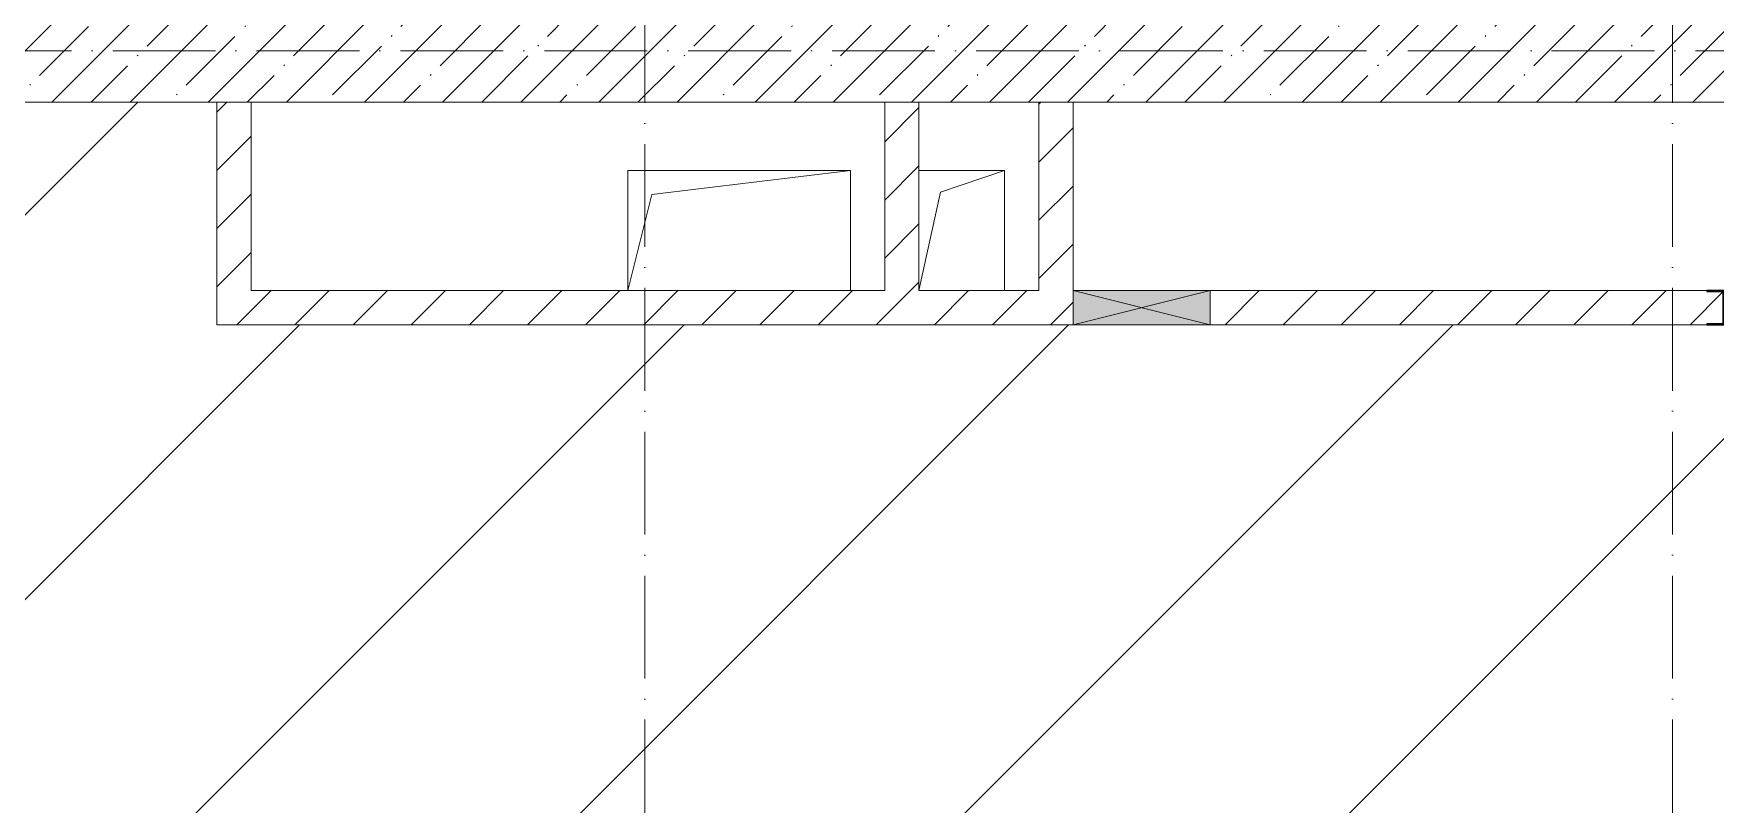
# Model space of a CAD drawing. Header units: millimetres. Extents: x -12989 to 629078, y -109036 to 555275.
# Drawn here: x 299036 to 303946, y -45082 to -42832 of the extents above; entities that cross this region are included whole.
import ezdxf

# ---------------------------------------------------------------- set-up
doc = ezdxf.new("R2010")
doc.units = ezdxf.units.MM
doc.linetypes.add('50_200_ШТРИХ_1Т_ш5_п1_п1_', pattern=[700, 500, -100, 0, -100])
for name, color, linetype, lineweight in [('4 -стяжа', 7, 'Continuous', 30), ('A-DETL-GENF-OTLN', 7, 'Continuous', 9), ('A-FLOR-____-OTLN', 7, 'Continuous', 9), ('A-GENM-____-MCUT', 7, 'Continuous', 25), ('A-GENM-____-OTLN', 7, 'Continuous', 9), ('A-GENM-____-OTLN-1', 7, 'Continuous', 25), ('A-GLAZ-____-OTLN', 7, 'Continuous', 9), ('A-WALL-____-MCUT-1', 7, 'Continuous', 9), ('A-WALL-____-PATT-1', 7, 'Continuous', 9), ('A-WALL-FNSH-MCUT-1', 7, 'Continuous', 9), ('S-GRID-____-OTLN-1', 7, '50_200_ШТРИХ_1Т_ш5_п1_п1_', 9)]:
    doc.layers.add(name, color=color, linetype=linetype, lineweight=lineweight)
doc.layers.get('4 -стяжа').off()
pattern_1 = [(45, (283770.71, -86863.46), (-84.8528, 84.8528), [])]

# ---------------------------------------------------------------- blocks, each defined once
blk = doc.blocks.new('154_Фахверк_СКБ_Швеллер - Тип_100_3960-28318856-АР1_План отверстий 3 этажа в осях 1-64_А-ГГ')
at = {"layer": 'A-GENM-____-MCUT'}
for p, q in [((175, 50), (125, 50)), ((125, 50), (125, -50)), ((175, 47), (175, 50)), ((128, 47), (175, 47)), ((128, -47), (128, 47)), ((175, -47), (128, -47)), ((175, -50), (175, -47)), ((125, -50), (175, -50))]:
    blk.add_line(p, q, dxfattribs=at)
blk = doc.blocks.new('AR_Отверстие прямоугольное _в плите_ - AR_Отверстие прямоугольное _в плите_-30552566-АР1_План отверстий 3 этажа в осях 1-64_А-ГГ')
at = {"layer": 'A-GENM-____-OTLN'}
for p, q in [((325, 175), (-325, 175)), ((-325, 175), (-325, -175)), ((-255, 105), (325, 175)), ((325, -175), (325, 175)), ((-325, -175), (-255, 105))]:
    blk.add_line(p, q, dxfattribs=at)
blk = doc.blocks.new('AR_Отверстие прямоугольное _в плите_ - AR_Отверстие прямоугольное _в плите_-30459243-АР1_План отверстий 3 этажа в осях 1-64_А-ГГ')
at = {"layer": 'A-GENM-____-OTLN'}
for p, q in [((125, 175), (-125, 175)), ((-62.5, 112.5), (125, 175)), ((125, -175), (125, 175)), ((-125, -175), (-62.5, 112.5))]:
    blk.add_line(p, q, dxfattribs=at)
blk = doc.blocks.new('AR_Отверстие прямоугольное _в стене__БезПР - AR_Отверстие прямоугольное _в стене__БезПР-36899498-АР1_План отверстий 3 этажа в осях 1-64_А-ГГ')
at = {"layer": 'A-GLAZ-____-OTLN'}
blk.add_hatch(color=256, dxfattribs=at).paths.add_polyline_path([(200, -50), (200, 50), (-200, 50), (-200, -50)], flags=0)
at = {"layer": 'A-DETL-GENF-OTLN'}
for p, q in [((-200, -50), (-200, 50)), ((-200, 50), (200, 50)), ((200, 50), (-200, -50)), ((-200, 50), (200, -50)), ((200, 50), (-200, 50)), ((-200, 50), (-200, -50)), ((200, 50), (200, -50)), ((200, -50), (200, 50)), ((200, -50), (-200, -50)), ((-200, -50), (200, -50))]:
    blk.add_line(p, q, dxfattribs=at)
at = {"layer": 'A-GLAZ-____-OTLN'}
blk.add_line((200, 50), (-200, 50), dxfattribs=at)
blk = doc.blocks.new('3эт')
at = {"layer": 'S-GRID-____-OTLN-1', "color": 251, "ltscale": 0.6, "true_color": 0x636466}
for p, q in [((300820.7, -91346.1), (300820.7, -36982.5)), ((303820.7, -91346.1), (303820.7, -36982.5)), ((279101.9, -42882.4), (310478.4, -42882.4))]:
    blk.add_line(p, q, dxfattribs=at)

msp = doc.modelspace()

# ---------------------------------------------------------------- hatches: boundary and pattern name
h = msp.add_hatch()
h.set_pattern_fill('ANSI31', color=5, scale=250)
h.paths.add_polyline_path([(307070.7074, -46332.4142), (307064.7074, -46332.4142), (307064.7074, -46257.4142), (307066.4802, -45932.4142), (306970.7074, -45932.4142), (306970.7074, -45532.4142), (307070.7074, -45532.4142), (307070.7074, -45157.4142), (307064.7074, -45157.4142), (307064.7074, -45082.4142), (307070.7074, -43282.4142), (306820.7074, -43282.4142), (306820.7074, -43032.4142), (305920.7074, -43032.4142), (305920.7074, -43682.4142), (303970.7074, -43682.4142), (303920.7074, -43682.4142), (302470.7074, -43682.4142), (302070.7074, -43682.4142), (299570.7074, -43682.4142), (299570.7074, -43032.4142), (298670.7074, -43032.4142), (298670.7074, -44482.4142), (298326.7074, -44482.4142), (298326.7074, -44532.4142), (298320.7074, -44562.4142), (298320.7074, -44532.4142), (298251.7074, -44532.4142), (298189.7074, -44532.4142), (298120.7074, -44532.4142), (298120.7074, -45357.4142), (298120.7074, -45426.4142), (298189.7074, -45426.4142), (298251.7074, -45427.4142), (298251.7074, -45426.4142), (298320.7074, -45426.4142), (298320.7074, -45357.4142), (298326.7074, -45357.4142), (298326.7074, -45482.4142), (298570.7074, -45482.4142), (298570.7074, -51957.4142), (298576.7074, -51957.4142), (298576.7074, -52032.4142), (298570.7074, -52332.4142), (298570.7074, -52732.4142), (298570.7074, -53732.4142), (298576.7074, -53732.4142), (298576.7074, -53807.4142), (298573.4767, -53982.4142), (306320.7074, -53982.4142), (306320.7074, -54132.4142), (306620.7074, -54132.4142), (307070.7074, -54132.4142), (307070.7074, -52332.4142), (307064.7074, -52332.4142), (307064.7074, -52257.4142), (307070.7074, -51207.4142), (307064.7074, -51207.4142), (307064.7074, -51132.4142), (307070.7074, -49332.4142), (307064.7074, -49332.4142), (307064.7074, -49257.4142), (307068.7874, -48832.4142), (306970.7074, -48832.4142), (306970.7074, -48632.4142), (306620.7074, -48632.4142), (306620.7074, -48132.4142), (307070.7074, -48132.4142)])
h.paths.add_polyline_path([(301407.9617, -49556.5075), (303066.2572, -49556.5075), (303066.2572, -48356.5075), (301407.9617, -48356.5075)], flags=24)
at = {"layer": 'A-WALL-____-PATT-1'}
h = msp.add_hatch(dxfattribs=at)
h.set_pattern_fill('FP_38', color=256, style=0, pattern_type=2)
h.set_pattern_definition([(45, (283770.7, -86863.46), (-114.04925, 114.04925), []), (45, (283884.76, -86863.46), (-114.04925, 114.04925), [201.612, -40.322, 3.353, -36.97])])
h.paths.add_polyline_path([(306820.7074, -43032.4142), (306820.7074, -42782.4142), (298370.7074, -42782.4142), (298370.7074, -43032.4142), (304966.602, -43032.4142)], flags=0)
h = msp.add_hatch(dxfattribs=at)
h.set_pattern_fill('FP_4', color=256, style=0, pattern_type=2)
h.set_pattern_definition(pattern_1)
h.paths.add_polyline_path([(299570.7074, -43682.4142), (299670.7074, -43682.4142), (299670.7074, -43032.4142), (299570.7074, -43032.4142), (299570.7074, -43127.884)], flags=0)
h = msp.add_hatch(dxfattribs=at)
h.set_pattern_fill('FP_4', color=256, style=0, pattern_type=2)
h.set_pattern_definition(pattern_1)
h.paths.add_polyline_path([(301620.7074, -43582.4142), (301620.7074, -43032.4142), (301520.7074, -43032.4142), (301520.7074, -43582.4142)], flags=0)
h = msp.add_hatch(dxfattribs=at)
h.set_pattern_fill('FP_4', color=256, style=0, pattern_type=2)
h.set_pattern_definition(pattern_1)
h.paths.add_polyline_path([(302070.7074, -43582.4142), (302070.7074, -43032.4142), (301970.7074, -43032.4142), (301970.7074, -43582.4142)], flags=0)
h = msp.add_hatch(dxfattribs=at)
h.set_pattern_fill('FP_4', color=256, style=0, pattern_type=2)
h.set_pattern_definition(pattern_1)
h.paths.add_polyline_path([(305920.7074, -43682.4142), (305920.7074, -43582.4142), (303970.7074, -43582.4142), (303970.7074, -43682.4142), (304966.602, -43682.4142)], flags=0)
h.paths.add_polyline_path([(303920.7074, -43682.4142), (303920.7074, -43679.4142), (303967.7074, -43679.4142), (303967.7074, -43585.4142), (303920.7074, -43585.4142), (303920.7074, -43582.4142), (302470.7074, -43582.4142), (302470.7074, -43682.4142), (303199.1377, -43682.4142)], flags=0)
h.paths.add_polyline_path([(302070.7074, -43682.4142), (302070.7074, -43582.4142), (299670.7074, -43582.4142), (299670.7074, -43682.4142), (301431.6734, -43682.4142)], flags=0)

# ---------------------------------------------------------------- linework, layer by layer
at = {"layer": 'A-FLOR-____-OTLN'}
for p, q in [((300770.7074, -43232.4142), (301420.7074, -43232.4142)), ((300770.7074, -43582.4142), (300770.7074, -43232.4142)), ((301420.7074, -43232.4142), (301420.7074, -43582.4142)), ((301620.7074, -43232.4142), (301870.7074, -43232.4142)), ((301870.7074, -43232.4142), (301870.7074, -43582.4142))]:
    msp.add_line(p, q, dxfattribs=at)
at = {"layer": 'A-WALL-____-MCUT-1'}
msp.add_line((298320.7074, -43032.4142), (306820.7074, -43032.4142), dxfattribs=at)
at = {"layer": 'A-WALL-FNSH-MCUT-1'}
for p, q in [((299570.7074, -43032.4142), (299570.7074, -43682.4142)), ((299670.7074, -43582.4142), (299670.7074, -43032.4142)), ((301520.7074, -43032.4142), (301520.7074, -43582.4142)), ((301620.7074, -43582.4142), (301620.7074, -43032.4142)), ((301970.7074, -43032.4142), (301970.7074, -43582.4142)), ((302070.7074, -43582.4142), (302070.7074, -43032.4142)), ((301520.7074, -43582.4142), (299670.7074, -43582.4142)), ((301970.7074, -43582.4142), (301620.7074, -43582.4142)), ((303920.7074, -43582.4142), (302470.7074, -43582.4142)), ((299570.7074, -43682.4142), (302070.7074, -43682.4142)), ((302470.7074, -43682.4142), (303920.7074, -43682.4142))]:
    msp.add_line(p, q, dxfattribs=at)

# ---------------------------------------------------------------- block references
at = {"layer": '4 -стяжа'}
msp.add_blockref('3эт', (0, 0), dxfattribs=at)
at = {"layer": 'A-GENM-____-OTLN'}
for name, p in [('AR_Отверстие прямоугольное _в плите_ - AR_Отверстие прямоугольное _в плите_-30552566-АР1_План отверстий 3 этажа в осях 1-64_А-ГГ', (301095.7074, -43407.4142)), ('AR_Отверстие прямоугольное _в плите_ - AR_Отверстие прямоугольное _в плите_-30459243-АР1_План отверстий 3 этажа в осях 1-64_А-ГГ', (301745.7074, -43407.4142))]:
    msp.add_blockref(name, p, dxfattribs=at)
at = {"layer": 'A-GENM-____-OTLN-1', "rotation": 180}
msp.add_blockref('154_Фахверк_СКБ_Швеллер - Тип_100_3960-28318856-АР1_План отверстий 3 этажа в осях 1-64_А-ГГ', (304095.7074, -43632.4142), dxfattribs=at)
at = {"layer": 'A-GLAZ-____-OTLN'}
msp.add_blockref('AR_Отверстие прямоугольное _в стене__БезПР - AR_Отверстие прямоугольное _в стене__БезПР-36899498-АР1_План отверстий 3 этажа в осях 1-64_А-ГГ', (302270.7074, -43632.4142), dxfattribs=at)

doc.saveas('drawing.dxf')
